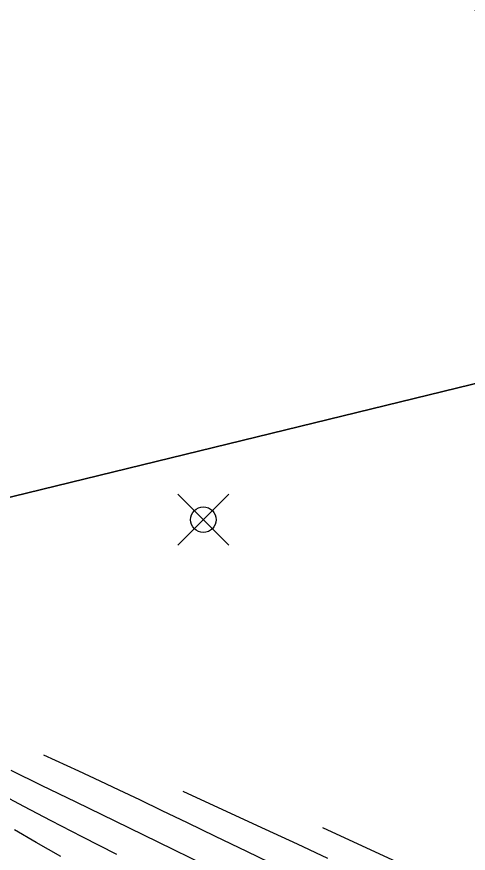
# Model space of a CAD drawing. Extents: x 83 to 1412852, y -76 to 4931706.
# Drawn here: x 1412641.01 to 1412655.16, y 4931581.3 to 4931607.51 of the extents above; entities that cross this region are included whole.
import ezdxf

# ---------------------------------------------------------------- set-up
doc = ezdxf.new("R2010")
doc.units = 0
doc.header["$MEASUREMENT"] = 0
doc.header["$PDMODE"] = 35
doc.header["$PDSIZE"] = 0.8
doc.layers.get('0').update_dxf_attribs({"color": 1, "linetype": 'CONTINUOUS'})
doc.layers.add('Ground topo-Rev01', color=1, linetype='CONTINUOUS')
doc.layers.add('nz-property-titles(LINZ DOWNLOAD)', color=1, linetype='CONTINUOUS')

msp = doc.modelspace()

# ---------------------------------------------------------------- linework, layer by layer
for points in [[(1412649.297, 4931580.829), (1412648.224, 4931581.348), (1412647.244, 4931581.821), (1412646.358, 4931582.249), (1412645.565, 4931582.63), (1412644.865, 4931582.965), (1412644.218, 4931583.273), (1412643.623, 4931583.554), (1412642.958, 4931583.864), (1412641.855, 4931584.374)], [(1412646.932, 4931580.913), (1412645.443, 4931581.639), (1412644.089, 4931582.299), (1412642.869, 4931582.894), (1412641.785, 4931583.424), (1412640.835, 4931583.889)], [(1412644.146, 4931581.258), (1412643.059, 4931581.81), (1412642.085, 4931582.311), (1412641.225, 4931582.759), (1412640.479, 4931583.156)], [(1412650.759, 4931581.131), (1412649.807, 4931581.576), (1412648.555, 4931582.158), (1412646.228, 4931583.234)], [(1412642.386, 4931581.197), (1412641.615, 4931581.63), (1412640.937, 4931582.025)], [(1412654.153, 4931580.451), (1412650.601, 4931582.095)]]:
    msp.add_lwpolyline(points)
at = {"layer": 'Ground topo-Rev01', "color": 7}
msp.add_point((1412646.86, 4931591.75, 58.46), dxfattribs=at)
at = {"layer": 'nz-property-titles(LINZ DOWNLOAD)', "color": 7, "linetype": 'Continuous', "flags": 128}
for points in [[(1412606.915, 4931681.188), (1412602.038, 4931686.833), (1412613.803, 4931689.704), (1412660.662, 4931597.302), (1412621.576, 4931587.766), (1412611.422, 4931607.083), (1412598.34, 4931633.01), (1412595.428, 4931638.775), (1412611.24, 4931647.623), (1412624.562, 4931655.224), (1412613.498, 4931677.04), (1412606.915, 4931681.188)], [(1412682.698, 4931640.466), (1412710.054, 4931647.15), (1412737.411, 4931653.834), (1412764.203, 4931660.383), (1412779.006, 4931654.39), (1412775.741, 4931621.476), (1412777.168, 4931607.161), (1412789.245, 4931608.4), (1412777.36, 4931579.102), (1412649.678, 4931531.313), (1412643.411, 4931543.701), (1412638.895, 4931552.662), (1412621.576, 4931587.766), (1412660.662, 4931597.302), (1412699.748, 4931606.839), (1412682.698, 4931640.466)]]:
    msp.add_lwpolyline(points, close=True, dxfattribs=at)

doc.saveas('drawing.dxf')
